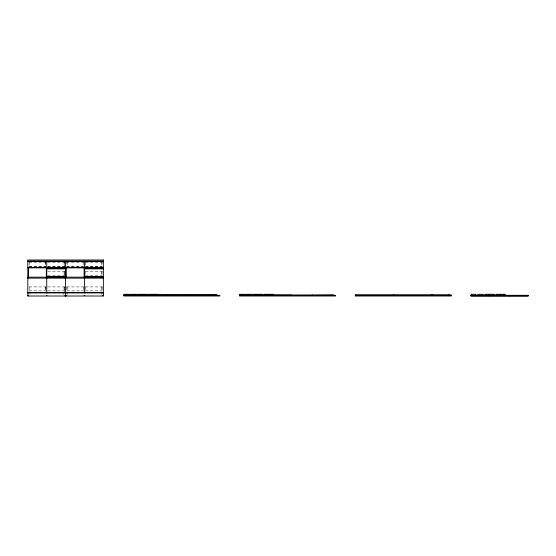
<?xml version="1.0" encoding="UTF-8"?>
<svg xmlns="http://www.w3.org/2000/svg" width="556" height="556" viewBox="0 0 556 556"><rect width="100%" height="100%" fill="white"/><g stroke="black" fill="none" stroke-linecap="round" stroke-linejoin="round"><path stroke-width="0.42" stroke-dasharray="2.78 2.08" d="M29.1 262.279L45.981 262.279M47.635 262.279L64.524 262.279L64.524 267.193M66.644 262.279L83.532 262.279M85.422 262.279L102.304 262.279M29.1 266.213L45.745 266.213M47.635 266.213L64.287 266.213M66.88 266.213L83.532 266.213M85.422 266.213L102.068 266.213M29.1 266.685L45.745 266.685L45.745 262.279M47.635 266.685L64.287 266.685L64.287 262.279M83.532 266.685L66.88 266.685L66.88 262.279M85.422 266.685L102.068 266.685L102.068 262.279M47.635 271.523L64.524 271.523L64.524 276.443M85.422 271.523L102.304 271.523M47.635 275.463L64.287 275.463M85.422 275.463L102.068 275.463M29.1 286.917L45.981 286.917M47.635 286.917L64.524 286.917L64.524 291.837M66.644 286.917L83.532 286.917M85.422 286.917L102.304 286.917M29.1 290.851L45.745 290.851M47.635 290.851L64.287 290.851M66.88 290.851L83.532 290.851M85.422 290.851L102.068 290.851M102.068 271.523L102.068 275.936M102.068 286.917L102.068 291.323M101.831 262.279L101.831 267.193M101.831 271.523L101.831 276.443M101.831 286.917L101.831 291.837M101.185 293.054L101.185 294.527M85.659 262.279L85.659 267.193M85.659 271.523L85.659 276.443M85.659 286.917L85.659 291.837M83.296 262.279L83.296 267.193M83.296 286.917L83.296 291.837M67.769 293.054L67.769 294.527M67.116 262.279L67.116 267.193M67.116 286.917L67.116 291.837M66.88 286.917L66.88 291.323M64.287 271.523L64.287 275.936M64.287 286.917L64.287 291.323M64.051 262.279L64.051 267.193M64.051 271.523L64.051 276.443M64.051 286.917L64.051 291.837M63.398 293.054L63.398 294.527M45.745 286.917L45.745 291.323M45.509 262.279L45.509 267.193M45.509 286.917L45.509 291.837M29.982 293.054L29.982 294.527M29.336 262.279L29.336 267.193M29.336 286.917L29.336 291.837"/><path stroke-width="0.83" d="M27.8 261.174L103.367 261.174M27.842 261.292L103.326 261.292M27.842 267.631L103.326 267.631M27.842 267.825L103.326 267.825M46.732 267.902L65.545 267.902M84.512 267.902L103.326 267.902M46.732 268.889L65.545 268.889M84.512 268.889L103.326 268.889M46.732 276.881L65.545 276.881M84.512 276.881L103.326 276.881M46.732 277.076L65.545 277.076M84.512 277.076L103.326 277.076M27.842 277.152L103.326 277.152M27.842 278.139L103.326 278.139M27.8 292.463L103.367 292.463M27.8 292.936L103.367 292.936M128.471 294.298L123.835 294.298L123.835 296.007L219.87 296.007L219.87 295.299L123.835 295.299M130 294.298L136.192 294.298M137.534 294.298L146.826 294.298L146.826 295.299M148.515 294.298L157.807 294.298M244.181 294.298L239.546 294.298L239.546 296.007L335.581 296.007L335.581 295.299L239.546 295.299M245.94 294.298L251.805 294.298M253.244 294.298L262.543 294.298M264.225 294.298L273.524 294.298L273.524 295.299M477.43 294.298L483.623 294.298M291.066 295.062L312.048 295.062M312.437 295.062L333.419 294.826L333.419 295.299M470.974 295.493L489.787 295.493M490.177 295.493L508.99 295.493M509.386 295.493L528.2 295.493M27.8 295.611L28.509 295.611M46.336 295.611L47.045 295.611M64.878 295.611L66.289 295.611M84.123 295.611L84.832 295.611M102.658 295.611L103.367 295.611M470.974 295.889L489.787 295.889M490.177 295.889L508.99 295.889M509.386 295.889L528.2 295.889M505.237 295.299L505.237 294.298L495.938 294.298L495.938 295.299M504.035 294.298L504.035 295.299M499.99 294.298L499.99 295.299M497.14 294.298L497.14 295.299M494.256 295.299L494.256 294.298L484.957 294.298L484.957 295.299M493.054 294.298L493.054 295.299M490.183 294.298L490.177 296.007L508.99 296.007L508.99 295.299L470.974 295.299L470.974 296.007L489.787 296.007L489.787 295.299M489.009 294.298L489.009 295.299M486.159 294.298L486.159 295.299M475.894 295.299L475.894 294.298L471.259 294.298L471.259 295.299M450.902 295.299L450.902 294.826L355.652 294.826L355.652 295.299M448.657 294.826L448.657 295.299M448.421 294.826L448.421 295.299M432.241 294.826L432.241 295.299M432.012 294.826L432.012 295.299M431.616 294.826L431.616 295.299M393.829 294.826L393.829 295.299M393.44 294.826L393.44 295.299M355.889 294.826L355.889 295.299M312.674 295.062L312.437 295.299M312.048 295.299L311.812 295.062M291.302 295.062L291.066 295.299M290.677 295.299L290.677 294.826L274.025 294.826L274.025 295.299M273.628 295.299L273.628 294.826L256.983 294.826L256.983 295.299M256.587 295.299L256.587 294.826L239.942 294.826L239.942 295.299M216.722 295.299L216.722 294.59L193.891 294.59L193.891 295.299M213.295 294.59L213.295 295.299M193.495 295.299L193.495 294.59L170.671 294.59L170.671 295.299M190.076 294.59L190.076 295.299M170.275 295.299L170.275 294.59L147.451 294.59L147.451 295.299M166.856 294.59L166.856 295.299M147.055 295.299L147.055 294.59L124.224 294.59L124.224 295.299M143.629 294.59L143.629 295.299M103.034 295.611L103.034 296.007M102.658 276.2L102.658 277.91M102.658 292.463L102.658 292.936M100.455 276.443L100.455 277.076M87.035 276.443L87.035 277.076M84.832 276.2L84.832 277.91M84.832 292.463L84.832 292.936M84.436 261.292L84.512 292.463M84.123 267.589L84.123 277.91M84.123 292.463L84.123 292.936M66.289 267.589L66.289 277.91M66.289 292.463L66.289 292.936M65.921 295.611L65.921 296.007M65.545 261.292L65.545 292.463M65.587 292.936L65.587 296.007M65.247 295.611L65.247 296.007M64.878 276.2L64.878 277.91M64.878 292.463L64.878 292.936M62.668 276.443L62.668 277.076M49.248 276.443L49.248 277.076M47.045 276.2L47.045 277.91M47.045 292.463L47.045 292.936M46.732 261.292L46.732 292.463M46.336 267.589L46.336 277.91M46.336 292.463L46.336 292.936M28.509 267.589L28.509 277.91M28.509 292.463L28.509 292.936M28.134 295.611L28.134 296.007M103.367 259.993L27.8 259.993L27.8 296.007L103.367 296.007L103.367 259.993M451.291 295.299L355.263 295.299L355.263 296.007L451.291 296.007L451.291 295.299M528.2 295.299L509.386 295.299L509.386 296.007L528.2 296.007L528.2 295.299M501.185 295.299L501.185 294.298L501.164 295.299"/></g></svg>
